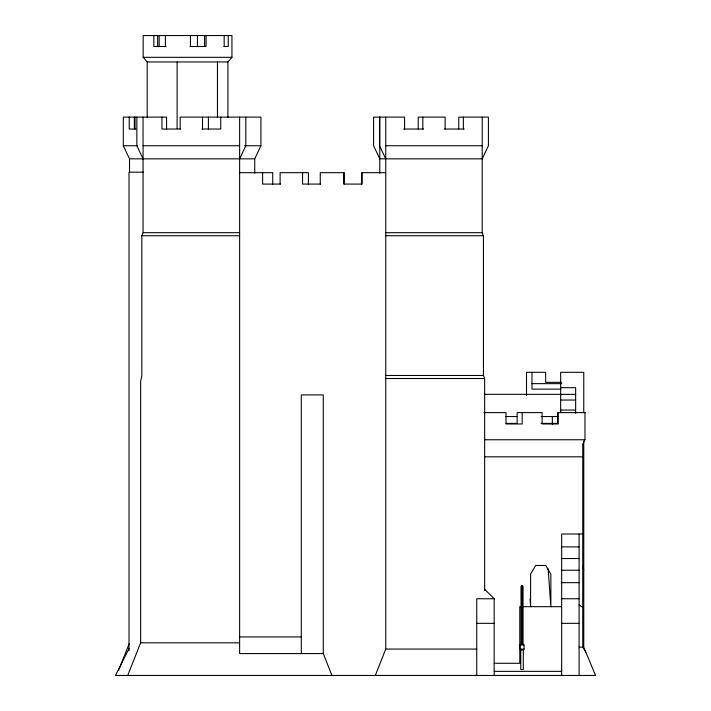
<?xml version="1.0" encoding="UTF-8"?>
<svg xmlns="http://www.w3.org/2000/svg" width="711" height="711" viewBox="0 0 711 711"><rect width="100%" height="100%" fill="white"/><g stroke="black" fill="none" stroke-linecap="round" stroke-linejoin="round"><path stroke-width="1.07" d="M118.621 670.349L129.118 643.846M127.713 675.45L140.636 642.824L140.636 381.558L141.845 375.479L141.845 235.732L143.062 232.693L143.062 117.119M375.31 675.45L385.753 649.072L385.753 117.119M239.625 158.846L245.819 145.737L245.819 117.119M254.725 173.111L254.725 158.846L260.919 145.737L260.919 117.119L180.185 117.119L180.185 129.029M129.011 648.628L115.458 675.45L595.542 675.45L583.758 647.197L583.758 441.033M584.975 412.611L584.975 439.762L582.744 443.975L582.744 647.197L585.793 652.085M227.911 117.422L227.911 61.964L231.946 57.324L231.946 35.55L143.16 35.55L143.16 57.324L147.195 61.964L147.195 117.422M523.296 649.952L524.06 649.17L524.06 644.85L522.034 643.588L520.008 644.85L520.008 649.17L520.772 649.952L520.772 669.495L523.296 669.495L523.296 649.952L520.772 649.952M523.047 644.993L523.047 586.264L522.034 585.544L521.021 586.264L521.021 644.993M166.072 46.491L153.825 46.491L153.825 35.55M190.024 46.491L206.074 46.491L206.074 35.55M223.983 46.491L228.222 46.491L228.222 35.55M143.16 57.324L231.946 57.324M147.195 61.964L227.911 61.964M135.801 129.029L129.233 129.029L129.233 117.119M180.612 129.029L161.948 129.029L161.948 117.119M201.844 129.029L220.739 129.029L220.739 117.119M403.732 129.029L423.534 129.029M444.313 129.029L464.247 129.029M166.561 129.029L166.561 117.119L123.314 117.119L123.314 145.737L137.632 145.737M143.062 145.737L239.625 145.737M244.513 145.737L260.919 145.737M385.753 145.737L482.218 145.737M123.314 145.737L129.518 158.846L254.725 158.846M143.4 172.178L129.011 172.178L129.011 650.716M239.625 172.684L272.713 172.684L272.713 184.087M361.943 172.684L361.943 184.087L344.017 184.087L344.088 172.684L320.261 172.684L320.261 184.087M385.753 172.684L361.783 172.684L361.783 184.087M280.454 184.087L262.617 184.087L262.617 172.684M320.563 184.087L302.566 184.087L302.566 172.684M143.062 232.693L239.625 232.693M385.753 232.693L482.218 232.693L483.436 235.732L483.436 375.479L484.653 378.519L484.653 590.663M141.845 235.732L239.625 235.732M385.753 235.732L483.436 235.732M385.753 375.479L483.436 375.479M385.753 378.519L484.653 378.519M561.432 382.331L545.684 382.331L545.684 372.315L526.513 372.315L526.513 395.485M531.979 383.647L561.752 383.647M560.668 387.691L575.652 387.691L575.652 413.233M560.668 389.13L531.979 389.13L531.979 372.315M484.715 394.338L575.652 394.347M560.668 400.035L575.652 400.035M560.668 410.06L575.652 410.06M484.058 412.611L506.01 412.611L506.01 423.969L522.167 423.969L522.167 412.611M585.526 412.611L557.486 412.611L557.486 423.401L540.982 423.401M505.77 416.53L516.879 416.53M541.204 416.53L557.895 416.53M506.116 423.401L517.119 423.401L517.119 412.611L542.102 412.611L542.102 423.969L558.251 423.969L558.251 412.611M484.653 439.762L584.975 439.762M484.653 456.826L582.744 456.826M582.744 534.005L561.663 534.005L561.663 675.45M561.663 546.892L579.092 546.892M561.663 558.535L579.092 558.535M561.663 570.222L579.092 570.222M561.663 582.656L579.092 582.656M494.172 675.45L494.172 598.76L476.743 598.76L476.743 675.45M561.663 598.76L579.092 598.76M561.663 606.679L519.794 606.679L519.794 663.292L494.074 663.292M476.743 623.334L494.172 623.334M561.663 623.334L579.092 623.334M239.625 636.94L301.295 636.94M140.636 642.824L239.625 642.824M520.008 644.85L524.06 644.85M579.092 647.197L582.744 647.197M385.753 649.072L476.743 649.072M520.008 649.17L524.06 649.17M331.93 675.45L323.274 653.578L239.625 653.578L239.625 117.119M494.172 671.362L561.663 671.362M520.008 649.054L521.021 649.17M579.092 604.83L582.744 607.47M484.653 589.241L494.172 598.76M385.753 158.846L379.55 145.737L379.55 117.119M143.062 158.846L136.859 145.737L136.859 117.119M582.54 567.023L583.758 570.009M548.137 568.667L550.865 606.679L550.865 574.248L545.799 565.476L535.659 565.476L530.593 574.248L530.593 606.679L530.051 599.08M583.758 412.647L583.758 372.315L560.668 372.315L560.668 412.22M579.092 534.005L579.092 675.45M552.34 416.53L552.34 424.236M522.034 585.544L522.034 644.273M482.218 117.119L482.218 232.693M463.385 117.119L463.385 129.029M458.773 129.029L458.773 117.119L488.421 117.119L488.421 145.737L482.218 158.846L379.781 158.846L373.577 145.737L373.577 117.119L404.586 117.119L404.586 129.029M445.139 129.029L445.139 117.119L418.219 117.119L418.219 129.029M422.832 117.119L422.832 129.029M379.781 117.119L379.781 173.173M344.017 172.684L344.017 184.087M323.274 653.578L323.274 394.916L301.295 394.916L301.295 653.578M308.405 184.087L308.405 172.684L280.116 172.684L280.116 184.087M224.178 35.55L224.178 46.491M217.468 61.964L217.468 117.422M208.403 117.119L208.403 129.224M204.599 35.55L204.599 46.491M202.502 117.119L202.502 129.029M197.462 35.55L197.462 46.437M190.45 35.55L190.45 46.491M177.11 61.964L177.11 128.513M165.405 35.55L165.405 46.491M159.157 35.55L159.157 46.437M157.655 35.55L157.655 46.491M135.019 117.119L135.019 129.029M134.352 117.119L134.352 129.029M129.518 158.846L129.518 172.169"/></g></svg>
